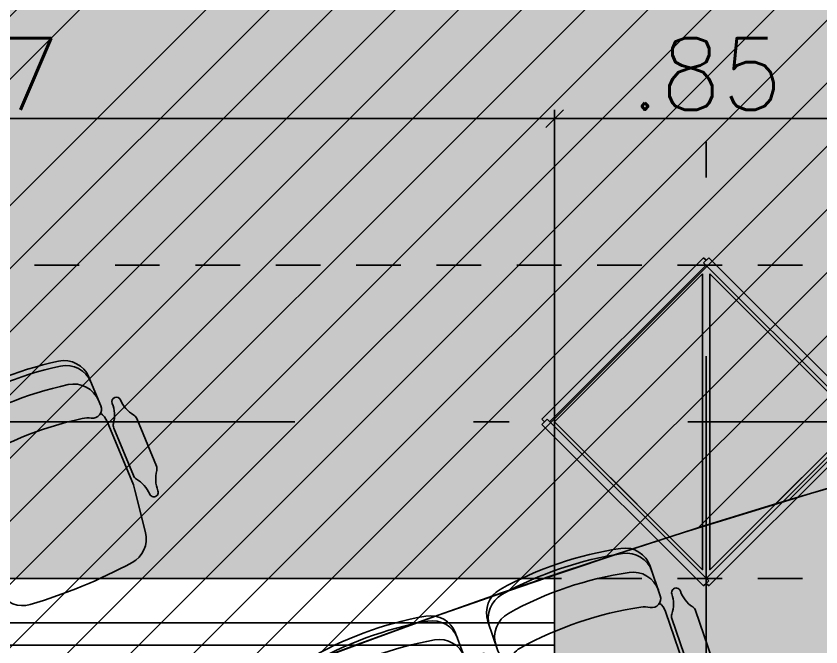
# Model space of a CAD drawing. Header units: millimetres. Extents: x 182 to 575, y -105 to 95.
# Drawn here: x 316.859 to 319.112, y -44.284 to -42.517 of the extents above; entities that cross this region are included whole.
import ezdxf

# ---------------------------------------------------------------- set-up
doc = ezdxf.new("R2010")
doc.units = ezdxf.units.MM
doc.header["$MEASUREMENT"] = 0
doc.linetypes.add('DASHDOT', pattern=[1, 0.5, -0.25, 0, -0.25])
doc.linetypes.add('HIDDEN2', pattern=[0.1875, 0.125, -0.0625])
for name, color, linetype in [('base', 253, 'Continuous'), ('construir', 10, 'Continuous'), ('EIXOS', 31, 'DASHDOT'), ('ESTR', 3, 'Continuous'), ('FORRO', 253, 'Continuous'), ('Mob', 252, 'Continuous'), ('PISO', 252, 'Continuous'), ('XR_BL2_AND_MON-REV15$0$MARMORE', 7, 'Continuous')]:
    doc.layers.add(name, color=color, linetype=linetype)
doc.styles.add('SIMPLEX', font='simplex', dxfattribs={"height": 0.2})
doc.dimstyles.new('SA-25', dxfattribs={"dimtxt": 0.05, "dimasz": 0.05, "dimexe": 0.025, "dimexo": 0.05, "dimgap": 0.025, "dimtad": 1, "dimzin": 4, "dimdsep": 46, "dimtxsty": 'SIMPLEX', "dimblk": 'OBLIQUE', "dimcen": 0.025, "dimdle": 0.05, "dimclrt": 2, "dimaunit": 1, "dimadec": 3, "dimazin": 0, "dimtfac": 1, "dimtofl": 0, "dimtmove": 0, "dimatfit": 3, "dimldrblk": 'OPEN30', "dimfxl": 1, "dimtolj": 1, "dimtzin": 0, "dimarcsym": 0})

# ---------------------------------------------------------------- blocks, each defined once
blk = doc.blocks.new('XR_BL2_AND_MON-REV15$0$PILAR_60X60_JUNTA')
at = {"layer": 'base'}
for points in [[(-0.4142643187209671, 0.009999718515302902), (-2.842170943040401e-14, 0.4242640372363269), (0.4142638187214231, 0.01000021851487531)], [(-0.4142653187210499, -0.00999999999991985), (0, -0.4242655245424345), (0.4142633187208276, -0.01000000000000512)]]:
    blk.add_hatch(color=256, dxfattribs=at).paths.add_polyline_path(points)
at = {"layer": 'base', "linetype": 'ByBlock'}
for points in [[(-0.4142643187209671, 0.009999718515302902), (-2.842170943040401e-14, 0.4242640372363269), (0.4142638187214231, 0.01000021851487531)], [(-0.4142653187210499, -0.00999999999991985), (0, -0.4242655245424345), (0.4142633187208276, -0.01000000000000512)]]:
    blk.add_lwpolyline(points, close=True, dxfattribs=at)
at = {"layer": 'base'}
blk.add_point((-2.842170943040401e-14, 0), dxfattribs=at)
blk = doc.blocks.new('XR_BL2_AND_MON-REV15$0$P_M')
at = {"layer": 'XR_BL2_AND_MON-REV15$0$MARMORE'}
for p, q in [((-0.007071067811864395, 0.03535533905932198), (-0.4596194077713349, -0.4171930009001699)), ((0.007071067811871501, 0.02121320343557898), (-0.007071067811864395, 0.03535533905932198)), ((0, 0.02828427124745758), (0.007071067811864395, 0.03535533905932198)), ((0.007071067811871501, 0.02121320343557898), (-0.4454772721476061, -0.4313351365238987)), ((0.4384062043352728, -0.4242640687115511), (0, 0.01414213562372879)), ((-0.4525483399594705, -0.4242640687120343), (-0.4596194077713349, -0.4171930009001699)), ((-0.4525483399594705, -0.4242640687120343), (-0.4596194077713349, -0.4313351365238987)), ((-0.4525483399594705, -0.4242640687120343), (-0.4454772721476061, -0.4313351365238987)), ((-0.4384062043357417, -0.4242640687120343), (-4.760636329592671e-13, -0.8626702730472857)), ((-0.007071067812347565, -0.8697413408591643), (0.4454772721471301, -0.4171930008997009)), ((0.4454772721471301, -0.4171930008997009), (0.459619407770866, -0.4313351365234155)), ((0.4525483399590016, -0.4242640687115511), (0.459619407770866, -0.4171930008996867)), ((-0.4596194077713349, -0.4313351365238987), (-0.007071067812340459, -0.8838834764828789)), ((-0.007071067812340459, -0.8697413408591501), (0.007071067811388332, -0.8838834764828647)), ((-4.689582056016661e-13, -0.8768124086710003), (-0.007071067812333354, -0.8838834764828647))]:
    blk.add_line(p, q, dxfattribs=at)
for points in [[(0.459619407770866, -0.4171930008996867), (0.007071067811864395, 0.03535533905932198)], [(0.007071067811388332, -0.8838834764828789), (0.459619407770866, -0.4313351365234155)]]:
    blk.add_lwpolyline(points, dxfattribs=at)
blk = doc.blocks.new('XR_BL2_AND_MON-REV15$0$P2000501')
for points in [[(0.2314587047667374, -0.3620438604053149, 0.1493885917164537), (0.2399999999997817, -0.3340943380645101), (0.2399999999997817, -0.1415526186033702, 0.03723968718801749), (0.2388936352872406, -0.1267185733100149), (0.2207144483172669, -0.005523993514593428, 0.3422137777407059), (0.1542570756337298, 0.05795283096762915, 0.05155569645779766), (-0.1542570756337227, 0.05795283096763626, 0.3422137777407046), (-0.2207144483172669, -0.005523993514586323), (-0.2388936352872406, -0.1267185733100149, 0.03723968718801616), (-0.2399999999997817, -0.1415526186033702), (-0.2399999999997888, -0.3340943380645029, 0.1493885917164474), (-0.2314587047667445, -0.3620438604053007)], [(0.2399999999997746, -0.3969815234545919, -0.3626103794525137), (0.1783783783785111, -0.4707786710414936, -0.08991018037199824), (-0.1783783783785111, -0.4707786710414794, -0.3626103794525141), (-0.2399999999997817, -0.3969815234545848)], [(0.2399999999997746, -0.4530091583033524, -0.3626103794525137), (0.178378378378504, -0.526806305890247, -0.08991018037199797), (-0.1783783783785111, -0.526806305890247, -0.3626103794525144), (-0.2399999999997817, -0.4530091583033453)]]:
    blk.add_lwpolyline(points, format="xyb")
for points in [[(-0.2541211112838937, -0.1536075645563315, -0.1648511582363436), (-0.25, -0.1657673710160878), (-0.25, -0.3098795856517853, -0.1648511582363436), (-0.2541211112838937, -0.3220393921115345, 0.1620887611024389), (-0.2725000000000364, -0.3753234783339892, -1), (-0.2974999999996797, -0.3753234783339749, 0.1620887611024389), (-0.3158788887158224, -0.3220393921115345, -0.1648511582363436), (-0.319999999999709, -0.3098795856517853), (-0.3199999999997019, -0.1657673710160878, -0.1648511582363436), (-0.3158788887158153, -0.1536075645563386, 0.1620887611024389), (-0.2974999999996726, -0.1003234783338911, -1), (-0.2725000000000293, -0.1003234783338911, 0.1620887611024389)], [(0.2499999999999929, -0.1657673710160878), (0.25, -0.3098795856517924, 0.1648511582363436), (0.2541211112838866, -0.3220393921115345, -0.1620887611024389), (0.2725000000000364, -0.3753234783339821, 1), (0.2974999999996726, -0.3753234783339821, -0.1620887611024389), (0.3158788887158082, -0.3220393921115345, 0.1648511582363436), (0.3199999999997019, -0.3098795856517853), (0.3199999999997161, -0.165767371016095, 0.1648511582363436), (0.3158788887158153, -0.1536075645563386, -0.1620887611024389), (0.2974999999996655, -0.1003234783338911, 1), (0.2725000000000293, -0.1003234783338911, -0.1620887611024389), (0.2541211112838937, -0.1536075645563528, 0.1648511582363436)], [(-0.1783783783785111, -0.3680563058901853, 0.08991018037199824), (0.1783783783785111, -0.3680563058901924, 0.08627828856473259), (0.2025000000003274, -0.3592110635873311, -0.577350269189631), (0.2399999999997817, -0.3808616986816986), (0.2399999999997888, -0.468009158303218, -0.3626103794525137), (0.178378378378504, -0.5418063058901197, -0.08991018037199824), (-0.1783783783785111, -0.5418063058901268, -0.3626103794525141), (-0.2399999999997888, -0.468009158303218), (-0.2399999999997817, -0.3808616986816986, -0.5773502691896325), (-0.2025000000003345, -0.359211063587324, 0.08627828856473288)]]:
    blk.add_lwpolyline(points, format="xyb", close=True)
blk = doc.blocks.new('_Oblique')
at = {"color": 0, "linetype": 'ByBlock', "lineweight": -2}
blk.add_line((-0.5, -0.5), (0.5, 0.5), dxfattribs=at)
blk = doc.blocks.new('*D142')
at = {"layer": 'Defpoints', "color": 0, "transparency": 16777216}
for p in [(318.3665551560073, -42.80437898225841), (314.9989989555686, -44.09178633993209, 195.1659522324307), (318.3665551560073, -44.09178633993088)]:
    blk.add_point(p, dxfattribs=at)
at = {"layer": 'FORRO', "color": 0, "lineweight": -2, "transparency": 16777216}
for p, q in [((314.9989989555686, -44.04178633993209), (314.9989989555686, -42.77937898225841)), ((318.3665551560073, -44.04178633993088), (318.3665551560073, -42.77937898225841)), ((314.9489989555686, -42.80437898225841), (318.4165551560073, -42.80437898225841))]:
    blk.add_line(p, q, dxfattribs=at)
at = {"layer": 'FORRO', "color": 0, "lineweight": -2, "transparency": 16777216, "xscale": 0.05, "yscale": 0.05, "zscale": 0.05, "rotation": 180}
blk.add_blockref('_Oblique', (314.9989989555686, -42.80437898225841), dxfattribs=at)
at = {"layer": 'FORRO', "color": 0, "lineweight": -2, "transparency": 16777216, "xscale": 0.05, "yscale": 0.05, "zscale": 0.05}
blk.add_blockref('_Oblique', (318.3665551560073, -42.80437898225841), dxfattribs=at)
at = {"layer": 'FORRO', "color": 2, "transparency": 16777216, "insert": (316.6827770557879, -42.67937898225841), "char_height": 0.2, "attachment_point": 5, "style": 'SIMPLEX'}
blk.add_mtext('\\A1;3.37', dxfattribs=at)
blk = doc.blocks.new('_Open30')
at = {"color": 0, "linetype": 'ByBlock', "lineweight": -2}
for p, q in [((-1, 0.26794919), (0, 0)), ((0, 0), (-1, -0.26794919)), ((0, 0), (-1, 0))]:
    blk.add_line(p, q, dxfattribs=at)
blk = doc.blocks.new('*D143')
at = {"layer": 'Defpoints', "color": 0, "transparency": 16777216}
for p in [(319.215084717786, -42.80437898225841), (318.3665551560073, -44.09178633993088), (319.215084717786, -44.21678634003609)]:
    blk.add_point(p, dxfattribs=at)
at = {"layer": 'FORRO', "color": 0, "lineweight": -2, "transparency": 16777216}
for p, q in [((318.3665551560073, -44.04178633993088), (318.3665551560073, -42.77937898225841)), ((319.215084717786, -44.1667863400361), (319.215084717786, -42.77937898225841)), ((318.3165551560073, -42.80437898225841), (319.265084717786, -42.80437898225841))]:
    blk.add_line(p, q, dxfattribs=at)
at = {"layer": 'FORRO', "color": 0, "lineweight": -2, "transparency": 16777216, "xscale": 0.05, "yscale": 0.05, "zscale": 0.05, "rotation": 180}
blk.add_blockref('_Oblique', (318.3665551560073, -42.80437898225841), dxfattribs=at)
at = {"layer": 'FORRO', "color": 0, "lineweight": -2, "transparency": 16777216, "xscale": 0.05, "yscale": 0.05, "zscale": 0.05}
blk.add_blockref('_Oblique', (319.215084717786, -42.80437898225841), dxfattribs=at)
at = {"layer": 'FORRO', "color": 2, "transparency": 16777216, "insert": (318.7908199368966, -42.67937898225841), "char_height": 0.2, "attachment_point": 5, "style": 'SIMPLEX'}
blk.add_mtext('\\A1;.85', dxfattribs=at)
blk = doc.blocks.new('*D148')
at = {"layer": 'Defpoints', "color": 0, "transparency": 16777216}
for p in [(317.2669029191935, -41.56838013559407, 195.1659522324309), (319.2150847177861, -44.09178633993123), (320.5093855756742, -44.09178633993123)]:
    blk.add_point(p, dxfattribs=at)
at = {"layer": 'FORRO', "color": 0, "lineweight": -2, "transparency": 16777216}
for p, q in [((320.5093855756742, -41.51838013559407), (320.5093855756742, -44.14178633993123)), ((317.3169029191935, -41.56838013559407), (320.5343855756742, -41.56838013559407)), ((319.2650847177861, -44.09178633993123), (320.5343855756742, -44.09178633993123))]:
    blk.add_line(p, q, dxfattribs=at)
at = {"layer": 'FORRO', "color": 0, "lineweight": -2, "transparency": 16777216, "xscale": 0.05, "yscale": 0.05, "zscale": 0.05}
for p, rotation in [((320.5093855756742, -41.56838013559407), 90), ((320.5093855756742, -44.09178633993123), 270)]:
    blk.add_blockref('_Oblique', p, dxfattribs=dict(at, rotation=rotation))
at = {"layer": 'FORRO', "color": 2, "transparency": 16777216, "insert": (320.3843855756741, -42.83008323776274), "char_height": 0.2, "attachment_point": 5, "rotation": 90, "style": 'SIMPLEX'}
blk.add_mtext('\\A1;2.52', dxfattribs=at)

msp = doc.modelspace()

# ---------------------------------------------------------------- hatches: boundary and pattern name
at = {"layer": 'construir'}
h = msp.add_hatch(dxfattribs=at)
h.set_pattern_fill('ANSI31', color=256)
h.set_pattern_definition([(45, (0, -50), (-0.08838834764831845, 0.08838834764831845), [])])
edge = h.paths.add_edge_path()
edge.add_line((325.0408201916215, -42.98586665040977), (325.0408201916216, -41.56838013559417))
edge.add_line((325.0408201916216, -41.56838013559417), (321.9241101846069, -41.56838013559417))
edge.add_line((321.9241101846069, -41.56838013559417), (321.9241101845987, -41.47838013558584))
edge.add_line((321.9241101845987, -41.47838013558584), (312.6108191933504, -41.47838013558584))
edge.add_line((312.6108191933504, -41.47838013558584), (312.6108191932412, -43.29911606688592))
edge.add_line((312.6108191932412, -43.29911606688592), (312.9650823550651, -43.65337922870975))
edge.add_line((312.9650823550651, -43.65337922870975), (312.5358191932409, -44.08264422568573))
edge.add_line((312.5358191932409, -44.08264422568573), (312.1491287176586, -43.728380135598))
edge.add_line((312.1491287176586, -43.728380135598), (310.7127626092837, -43.72714104828915))
edge.add_line((310.7127626092837, -43.72714104828915), (310.7127626092839, -47.63962849998994))
edge.add_line((310.7127626092839, -47.63962849998994), (312.6358191932474, -47.63875988241959))
edge.add_line((312.6358191932474, -47.63875988241959), (312.6358191932479, -47.07695096646))
edge.add_arc((325.0259085088563, -63.79343850899647), 20.80757720179194, 89.9589391617904, 126.54546360761299, ccw=False)
at = {"layer": 'FORRO', "transparency": 33554602}
h = msp.add_hatch(color=256, dxfattribs=at)
h.dxf.hatch_style = 1
h.paths.add_polyline_path([(315.0650847492598, -44.09178633993088), (318.3665551560073, -44.09178633993088), (318.3665551560073, -52.15838013559795), (317.2461070110831, -52.15838013559795), (317.2753289288228, -52.20337922871268), (337.1665560314195, -52.20337922871272), (337.4408191932478, -51.92911606688716), (337.4408191932478, -47.64838063559084), (339.3688777739594, -47.61626065793238), (339.3688777739594, -43.72338891268948), (337.9375008917352, -43.72338891268948), (337.5408191932476, -44.12007061118157), (337.0811997854739, -43.64630906778422), (337.470819193245, -43.25668966001336), (337.4708191932449, -41.47838013558811), (312.6108191933504, -41.56838013559315), (312.6358191932409, -43.28168966001493), (313.0004386010125, -43.64630906778649), (312.5478902610603, -44.11299954336931), (312.1416156693674, -43.72086708730679), (310.685455318468, -43.72338013559789), (310.685455318468, -47.64338063558961), (312.6358191932409, -47.64338063558961), (312.6408191932421, -51.92911606688716), (312.9150823550676, -52.20337922871266), (317.2753289288228, -52.20337922871267), (317.2461070110831, -52.15838013559795), (315.0650847492598, -52.15838013559795)])
h.paths.add_polyline_path([(319.215084717786, -44.09178633993122), (324.6165551245334, -44.09178633993122), (324.6165551245334, -52.15838013559829), (319.215084717786, -52.15838013559829)], flags=16)
h.paths.add_polyline_path([(325.4650852587098, -44.09178633993122), (330.8665556654572, -44.09178633993122), (330.8665556654572, -52.15838013559829), (325.4650852587098, -52.15838013559829)], flags=16)
h.paths.add_polyline_path([(331.7150832304839, -44.09178633993088), (335.0165536372313, -44.09178633993088), (335.0165536372313, -52.15838013559795), (331.7150832304839, -52.15838013559795)], flags=16)
at = {"layer": 'FORRO'}
h = msp.add_hatch(dxfattribs=at)
h.set_pattern_fill('ANSI32', color=256, scale=0.5, angle=135)
h.set_pattern_definition([(180, (318.3665551560073, -44.09178633993088), (-1.387778780781446e-17, -0.1875), []), (180, (318.3040551561122, -44.02928634003575), (-1.387778780781446e-17, -0.1875), [])])
h.paths.add_polyline_path([(318.3665551560073, -44.09178633993088), (315.0650847492598, -44.09178633993088), (315.0650847492598, -52.15838013559795), (318.3665551560073, -52.15838013559795)])

# ---------------------------------------------------------------- linework, layer by layer
at = {"layer": 'base'}
msp.add_line((319.0589359971036, -43.80952740045171, 195.1659522324309), (318.9089359971035, -43.9595274004518, 195.1659522324309), dxfattribs=at)
for points in [[(318.5227023893908, -43.80952740045183), (318.6727023893909, -43.9595274004518)], [(318.5227024208634, -43.80952740045183), (318.6727024208635, -43.9595274004518)], [(319.0589366214947, -43.80952740045171), (318.908935822792, -43.9595274004518)]]:
    msp.add_lwpolyline(points, dxfattribs=at)
at = {"layer": 'construir'}
msp.add_arc((325.0408191932519, -63.83715245792992), 20.85128580752016, 53.49254067129261, 126.5074525025819, dxfattribs=at)
at = {"layer": 'EIXOS', "linetype": 'DASHDOT', "ltscale": 2}
for p, q in [((318.7908201916216, -54.96955367281157), (318.7908201916216, -38.18672746932339)), ((301.9391603734921, -43.65338017881169), (348.4549714798632, -43.65338017881169))]:
    msp.add_line(p, q, dxfattribs=at)
at = {"layer": 'ESTR', "color": 1, "linetype": 'HIDDEN2'}
for p, q in [((312.6358191932404, -43.21497393125985), (337.4458191932497, -43.21497393126121)), ((318.3665551560073, -52.2533801355967), (318.3665551560073, -43.65338013559543)), ((312.6358191932409, -44.09178633993086), (337.4458191932501, -44.09178633993222))]:
    msp.add_line(p, q, dxfattribs=at)
at = {"layer": 'FORRO'}
msp.add_lwpolyline([(315.0650847492598, -44.09178633993088), (318.3665551560073, -44.09178633993088), (318.3665551560073, -52.15838013559795), (315.0650847492598, -52.15838013559795)], close=True, dxfattribs=at)
at = {"layer": 'PISO'}
for centre, radius, start, end in [((325.0408191932453, -63.83715245792992), 20.85128580752016, 57.4947468512051, 122.5052531487949), ((324.8561986302147, -63.25489244718079), 19.26806538600744, 90.04573250638417, 125.8584091127446), ((324.8561986302147, -63.25489244718079), 19.26806538600744, 90.04573250638417, 124.8862940484536)]:
    msp.add_arc(centre, radius, start, end, dxfattribs=at)

# ---------------------------------------------------------------- block references
at = {"layer": 'base', "rotation": 89.99999999999999}
msp.add_blockref('XR_BL2_AND_MON-REV15$0$P_M', (318.3665551560073, -43.65338013559546), dxfattribs=at)
at = {"layer": 'base', "xscale": -1, "rotation": 90}
msp.add_blockref('XR_BL2_AND_MON-REV15$0$PILAR_60X60_JUNTA', (318.7908191932436, -43.65338013559546), dxfattribs=at)
at = {"layer": 'Mob'}
for p, rotation in [((317.0192097826734, -44.05249746003458), 202.4055139293314), ((318.5575180020166, -44.57815734503339, 195.1659522324309), 198.7585599167971), ((318.0267469582095, -44.76746185370763, 195.1659522324309), 200.3075445876406)]:
    msp.add_blockref('XR_BL2_AND_MON-REV15$0$P2000501', p, dxfattribs=dict(at, rotation=rotation))

# ---------------------------------------------------------------- dimensions: what is measured, and where the dimension line sits
at = {"layer": 'FORRO'}
dim = msp.add_linear_dim(base=(320.5093855756742, -44.09178633993123), p1=(317.2669029191934, -41.56838013559405, 195.1659522324309), p2=(319.215084717786, -44.09178633993122), angle=90, dimstyle='SA-25', dxfattribs=at)
dim.commit()
dim.dimension.update_dxf_attribs({"geometry": '*D148', "text_midpoint": (320.3843855756741, -42.83008323776274)})
for base, p1, p2, picture, middle in [((318.3665551560073, -42.80437898225841), (314.9989989555686, -44.09178633993209, 195.1659522324307), (318.3665551560073, -44.09178633993088), '*D142', (316.6827770557879, -42.67937898225841)), ((319.215084717786, -42.80437898225841), (318.3665551560073, -44.09178633993088), (319.215084717786, -44.21678634003609), '*D143', (318.7908199368966, -42.67937898225841))]:
    dim = msp.add_linear_dim(base=base, p1=p1, p2=p2, dimstyle='SA-25', override={"dimtmove": 1}, dxfattribs=at)
    dim.commit()
    dim.dimension.update_dxf_attribs({"geometry": picture, "text_midpoint": middle})

doc.saveas('drawing.dxf')
